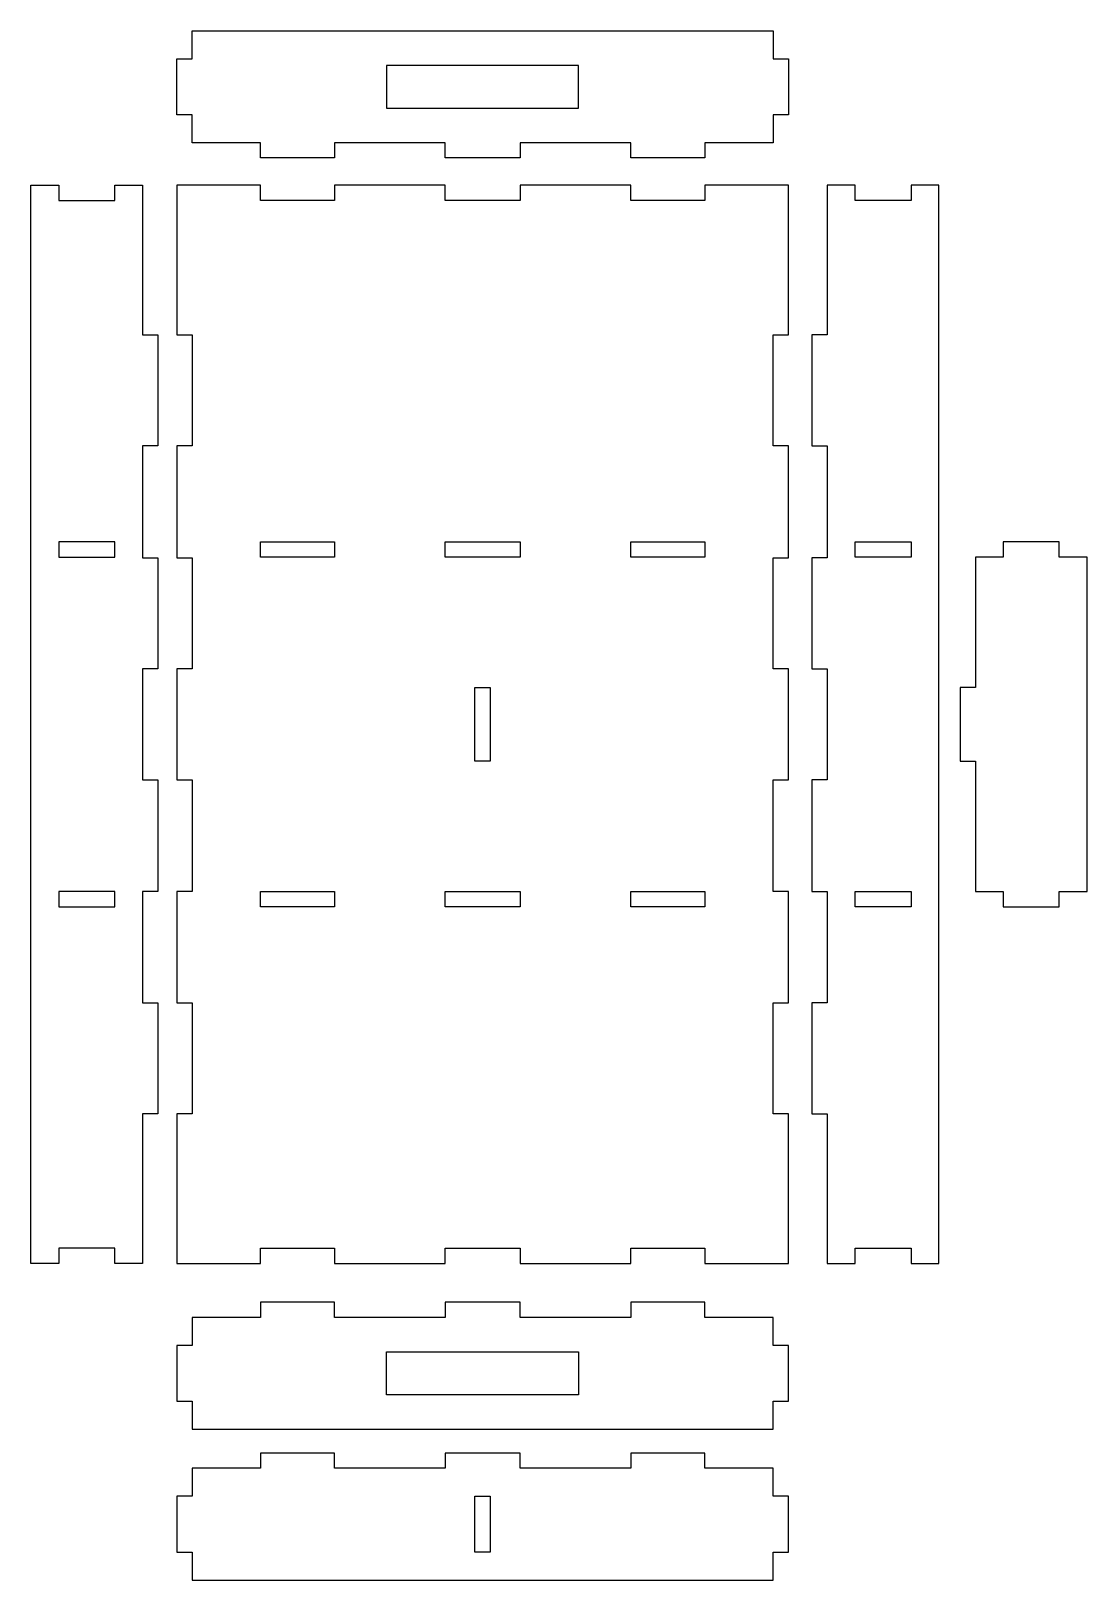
# Model space of a CAD drawing. Header units: millimetres. Extents: x -42 to 400, y 154 to 802.
import ezdxf

# ---------------------------------------------------------------- set-up
doc = ezdxf.new("R2010")
doc.units = ezdxf.units.MM

msp = doc.modelspace()

# ---------------------------------------------------------------- linework, layer by layer
for points in [[(274.81, 767.24), (268.41, 767.24), (268.41, 755.54), (239.78, 755.54), (239.78, 749.14), (208.82, 749.14), (208.82, 755.54), (162.39, 755.54), (162.39, 749.14), (131.03, 749.14), (131.03, 755.54), (84.6, 755.54), (84.6, 749.14), (53.65, 749.14), (53.65, 755.54), (25.01, 755.54), (25.01, 767.24), (18.61, 767.24), (18.61, 790.63), (25.01, 790.63), (25.01, 802.32), (268.41, 802.32), (268.41, 790.63), (274.81, 790.63)], [(186.91, 787.93), (106.51, 787.93), (106.51, 769.93), (186.91, 769.93)], [(-42.48, 737.73), (-30.79, 737.73), (-30.79, 731.33), (-7.4, 731.33), (-7.4, 737.73), (4.3, 737.73), (4.3, 675.06), (10.7, 675.06), (10.7, 628.57), (4.3, 628.57), (4.3, 581.67), (10.7, 581.67), (10.7, 535.18), (4.3, 535.18), (4.3, 488.68), (10.7, 488.68), (10.7, 441.93), (4.3, 441.93), (4.3, 395.29), (10.7, 395.29), (10.7, 348.79), (4.3, 348.79), (4.3, 286.13), (-7.4, 286.13), (-7.4, 292.53), (-30.79, 292.53), (-30.79, 286.13), (-42.48, 286.13)], [(268.41, 675.06), (274.81, 675.06), (274.81, 737.73), (239.78, 737.73), (239.78, 731.33), (208.82, 731.33), (208.82, 737.73), (162.39, 737.73), (162.39, 731.33), (131.03, 731.33), (131.03, 737.73), (84.6, 737.73), (84.6, 731.33), (53.65, 731.33), (53.65, 737.73), (18.61, 737.73), (18.61, 675.06), (25.01, 675.06), (25.01, 628.57), (18.61, 628.57), (18.61, 581.67), (25.01, 581.67), (25.01, 535.18), (18.61, 535.18), (18.61, 488.68), (25.01, 488.68), (25.01, 441.93), (18.61, 441.93), (18.61, 395.29), (25.01, 395.29), (25.01, 348.79), (18.61, 348.79), (18.61, 286.13), (53.65, 286.13), (53.65, 292.53), (84.6, 292.53), (84.6, 286.13), (131.03, 286.13), (131.03, 292.53), (162.39, 292.53), (162.39, 286.13), (208.82, 286.13), (208.82, 292.53), (239.78, 292.53), (239.78, 286.13), (274.81, 286.13), (274.81, 348.79), (268.41, 348.79), (268.41, 395.29), (274.81, 395.29), (274.81, 441.93), (268.41, 441.93), (268.41, 488.68), (274.81, 488.68), (274.81, 535.18), (268.41, 535.18), (268.41, 581.67), (274.81, 581.67), (274.81, 628.57), (268.41, 628.57)], [(337.85, 737.73), (326.16, 737.73), (326.16, 731.33), (302.76, 731.33), (302.76, 737.73), (291.07, 737.73), (291.07, 675.06), (284.67, 675.06), (284.67, 628.57), (291.07, 628.57), (291.07, 581.67), (284.67, 581.67), (284.67, 535.18), (291.07, 535.18), (291.07, 488.68), (284.67, 488.68), (284.67, 441.93), (291.07, 441.93), (291.07, 395.29), (284.67, 395.29), (284.67, 348.79), (291.07, 348.79), (291.07, 286.13), (302.76, 286.13), (302.76, 292.53), (326.16, 292.53), (326.16, 286.13), (337.85, 286.13)], [(-30.79, 588.33), (-30.79, 581.93), (-7.4, 581.93), (-7.4, 588.33)], [(84.6, 588.33), (84.6, 581.93), (53.65, 581.93), (53.65, 588.33)], [(162.39, 588.33), (162.39, 581.93), (131.03, 581.93), (131.03, 588.33)], [(208.82, 588.33), (239.78, 588.33), (239.78, 581.93), (208.82, 581.93)], [(326.16, 588.33), (326.16, 581.93), (302.76, 581.93), (302.76, 588.33)], [(399.89, 581.93), (388.2, 581.93), (388.2, 588.33), (364.81, 588.33), (364.81, 581.93), (353.11, 581.93), (353.11, 527.4), (346.71, 527.4), (346.71, 496.45), (353.11, 496.45), (353.11, 441.93), (364.81, 441.93), (364.81, 435.53), (388.2, 435.53), (388.2, 441.93), (399.89, 441.93)], [(149.91, 527.4), (149.91, 496.45), (143.51, 496.45), (143.51, 527.4)], [(-30.79, 441.93), (-30.79, 435.53), (-7.4, 435.53), (-7.4, 441.93)], [(84.6, 441.93), (84.6, 435.53), (53.65, 435.53), (53.65, 441.93)], [(162.39, 441.93), (162.39, 435.53), (131.03, 435.53), (131.03, 441.93)], [(208.82, 441.93), (239.78, 441.93), (239.78, 435.53), (208.82, 435.53)], [(326.16, 441.93), (326.16, 435.53), (302.76, 435.53), (302.76, 441.93)], [(274.81, 251.75), (268.41, 251.75), (268.41, 263.44), (239.78, 263.44), (239.78, 269.84), (208.82, 269.84), (208.82, 263.44), (162.39, 263.44), (162.39, 269.84), (131.03, 269.84), (131.03, 263.44), (84.6, 263.44), (84.6, 269.84), (53.65, 269.84), (53.65, 263.44), (25.01, 263.44), (25.01, 251.75), (18.61, 251.75), (18.61, 228.36), (25.01, 228.36), (25.01, 216.66), (268.41, 216.66), (268.41, 228.36), (274.81, 228.36)], [(186.91, 231.05), (106.51, 231.05), (106.51, 249.05), (186.91, 249.05)], [(274.81, 188.6), (268.41, 188.6), (268.41, 200.29), (239.78, 200.29), (239.78, 206.69), (208.82, 206.69), (208.82, 200.29), (162.39, 200.29), (162.39, 206.69), (131.03, 206.69), (131.03, 200.29), (84.6, 200.29), (84.6, 206.69), (53.65, 206.69), (53.65, 200.29), (25.01, 200.29), (25.01, 188.6), (18.61, 188.6), (18.61, 165.21), (25.01, 165.21), (25.01, 153.51), (143.51, 153.51), (149.91, 153.51), (268.41, 153.51), (268.41, 165.21), (274.81, 165.21)], [(149.91, 165.21), (143.51, 165.21), (143.51, 188.6), (149.91, 188.6)]]:
    msp.add_lwpolyline(points, close=True)

doc.saveas('drawing.dxf')
